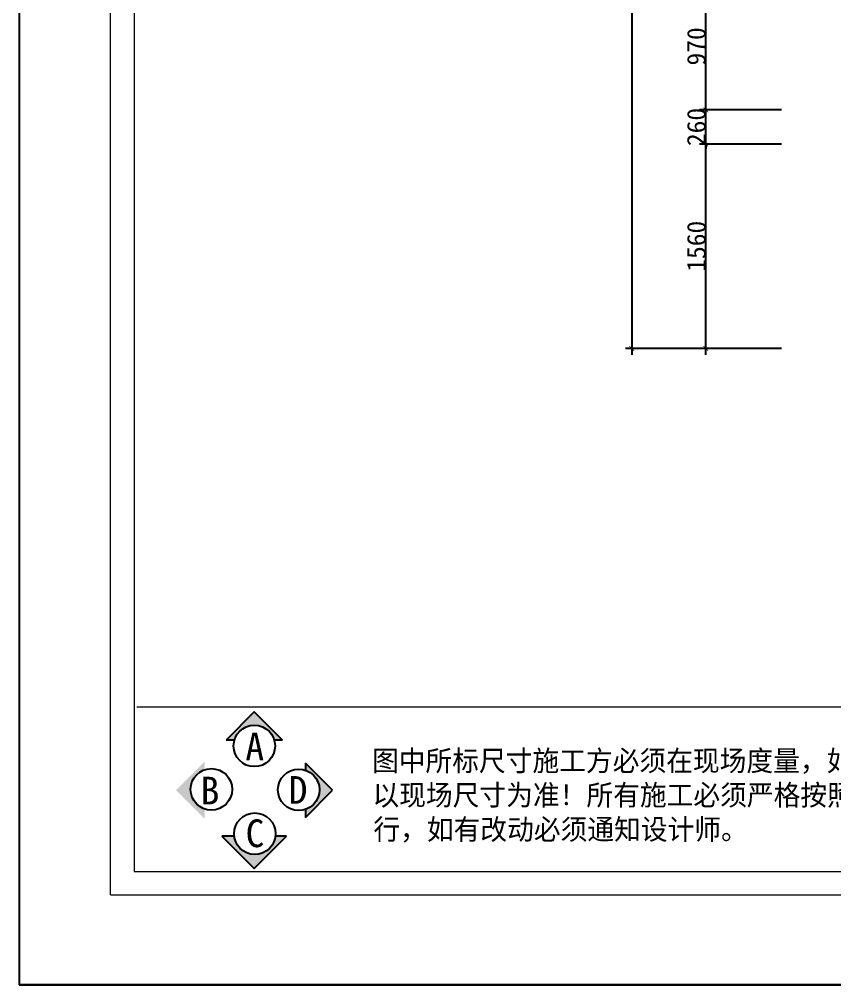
# Model space of a CAD drawing. Header units: inches. Extents: x 1174834 to 1369688, y -175882 to -108740.
# Drawn here: x 1306034 to 1312260, y -175882 to -168516 of the extents above; entities that cross this region are included whole.
import ezdxf

# ---------------------------------------------------------------- set-up
doc = ezdxf.new("R2010")
doc.units = ezdxf.units.IN
doc.header["$LTSCALE"] = 500
doc.header["$MEASUREMENT"] = 0
for name, color, linetype in [('SH-尺寸标注', 32, 'Continuous'), ('WALL', 255, 'Continuous'), ('填充', 251, 'Continuous'), ('家具', 2, 'Continuous')]:
    doc.layers.add(name, color=color, linetype=linetype)
doc.layers.add('填充线', color=143, linetype='Continuous', lineweight=9)
doc.dimstyles.new('D_20_2.35', dxfattribs={"dimtxt": 142.857143, "dimasz": 35.714286, "dimexe": 47.619048, "dimexo": 0, "dimgap": 0, "dimtad": 1, "dimdec": 0, "dimzin": 1, "dimdsep": 46, "dimtxsty": 'Standard', "dimblk": 'ARCHTICK', "dimcen": 0.09, "dimdle": 47.619048, "dimclrd": 252, "dimclre": 252, "dimclrt": 134, "dimadec": 0, "dimazin": 0, "dimtfac": 1, "dimtdec": 4, "dimtix": 1, "dimtmove": 2, "dimatfit": 3, "dimfxl": 1, "dimtolj": 1, "dimtzin": 0, "dimarcsym": 0})

# ---------------------------------------------------------------- blocks, each defined once
blk = doc.blocks.new('_ArchTick')
at = {"color": 0, "linetype": 'ByBlock', "const_width": 0.15}
blk.add_lwpolyline([(-0.5, -0.5), (0.5, 0.5)], dxfattribs=at)
blk = doc.blocks.new('*D78')
at = {"layer": 'Defpoints', "color": 0, "linetype": 'Continuous', "lineweight": -3, "transparency": 16777216}
for p in [(1311276, -169467.4), (1311853.4, -169467.4), (1311853.4, -171027.4)]:
    blk.add_point(p, dxfattribs=at)
at = {"layer": 'SH-尺寸标注', "color": 252, "linetype": 'Continuous', "lineweight": -2, "transparency": 16777216}
for p, q in [((1311853.4, -169467.4), (1311228.3, -169467.4)), ((1311276, -171075), (1311276, -169419.8)), ((1311853.4, -171027.4), (1311228.3, -171027.4))]:
    blk.add_line(p, q, dxfattribs=at)
at = {"layer": 'SH-尺寸标注', "color": 252, "linetype": 'Continuous', "lineweight": -2, "transparency": 16777216, "xscale": 35.71428581050463, "yscale": 35.71428581050463, "zscale": 35.71428581050463}
for p, rotation in [((1311276, -169467.4), 90), ((1311276, -171027.4), 270)]:
    blk.add_blockref('_ArchTick', p, dxfattribs=dict(at, rotation=rotation))
at = {"layer": 'SH-尺寸标注', "color": 134, "linetype": 'Continuous', "transparency": 16777216, "insert": (1311204.5, -170247.4), "char_height": 142.86, "attachment_point": 5, "rotation": 90}
blk.add_mtext('\\A1;1560', dxfattribs=at)
blk = doc.blocks.new('*D79')
at = {"layer": 'Defpoints', "color": 0, "linetype": 'Continuous', "lineweight": -3, "transparency": 16777216}
for p in [(1311276, -169207.4), (1311853.4, -169207.4), (1311853.4, -169467.4)]:
    blk.add_point(p, dxfattribs=at)
at = {"layer": 'SH-尺寸标注', "color": 252, "linetype": 'Continuous', "lineweight": -2, "transparency": 16777216}
for p, q in [((1311276, -169207.4), (1311276, -169171.7)), ((1311853.4, -169207.4), (1311228.3, -169207.4)), ((1311276, -169467.4), (1311276, -169207.4)), ((1311853.4, -169467.4), (1311228.3, -169467.4)), ((1311276, -169467.4), (1311276, -169503.1))]:
    blk.add_line(p, q, dxfattribs=at)
at = {"layer": 'SH-尺寸标注', "color": 252, "linetype": 'Continuous', "lineweight": -2, "transparency": 16777216, "xscale": 35.71428581050463, "yscale": 35.71428581050463, "zscale": 35.71428581050463}
for p, rotation in [((1311276, -169207.4), 270), ((1311276, -169467.4), 90)]:
    blk.add_blockref('_ArchTick', p, dxfattribs=dict(at, rotation=rotation))
at = {"layer": 'SH-尺寸标注', "color": 134, "linetype": 'Continuous', "transparency": 16777216, "insert": (1311204.5, -169337.4), "char_height": 142.86, "attachment_point": 5, "rotation": 90}
blk.add_mtext('\\A1;260', dxfattribs=at)
blk = doc.blocks.new('*D80')
at = {"layer": 'Defpoints', "color": 0, "linetype": 'Continuous', "lineweight": -3, "transparency": 16777216}
for p in [(1311276, -168237.4), (1311853.4, -168237.4), (1311853.4, -169207.4)]:
    blk.add_point(p, dxfattribs=at)
at = {"layer": 'SH-尺寸标注', "color": 252, "linetype": 'Continuous', "lineweight": -2, "transparency": 16777216}
for p, q in [((1311853.4, -168237.4), (1311228.3, -168237.4)), ((1311276, -169255), (1311276, -168189.8)), ((1311853.4, -169207.4), (1311228.3, -169207.4))]:
    blk.add_line(p, q, dxfattribs=at)
at = {"layer": 'SH-尺寸标注', "color": 252, "linetype": 'Continuous', "lineweight": -2, "transparency": 16777216, "xscale": 35.71428581050463, "yscale": 35.71428581050463, "zscale": 35.71428581050463}
for p, rotation in [((1311276, -168237.4), 90), ((1311276, -169207.4), 270)]:
    blk.add_blockref('_ArchTick', p, dxfattribs=dict(at, rotation=rotation))
at = {"layer": 'SH-尺寸标注', "color": 134, "linetype": 'Continuous', "transparency": 16777216, "insert": (1311204.5, -168722.4), "char_height": 142.86, "attachment_point": 5, "rotation": 90}
blk.add_mtext('\\A1;970', dxfattribs=at)
blk = doc.blocks.new('*D87')
at = {"layer": 'Defpoints', "color": 0, "linetype": 'Continuous', "lineweight": -3, "transparency": 16777216}
for p in [(1311853.4, -161627.4), (1310710, -171027.4), (1311853.4, -171027.4)]:
    blk.add_point(p, dxfattribs=at)
at = {"layer": 'SH-尺寸标注', "color": 252, "linetype": 'Continuous', "lineweight": -2, "transparency": 16777216}
for p, q in [((1310710, -161579.8), (1310710, -171075)), ((1311853.4, -161627.4), (1310662.4, -161627.4)), ((1311853.4, -171027.4), (1310662.4, -171027.4))]:
    blk.add_line(p, q, dxfattribs=at)
at = {"layer": 'SH-尺寸标注', "color": 252, "linetype": 'Continuous', "lineweight": -2, "transparency": 16777216, "xscale": 35.71428581050463, "yscale": 35.71428581050463, "zscale": 35.71428581050463}
for p, rotation in [((1310710, -161627.4), 90), ((1310710, -171027.4), 270)]:
    blk.add_blockref('_ArchTick', p, dxfattribs=dict(at, rotation=rotation))
at = {"layer": 'SH-尺寸标注', "color": 134, "linetype": 'Continuous', "transparency": 16777216, "insert": (1310638.6, -166327.4), "char_height": 142.86, "attachment_point": 5, "rotation": 90}
blk.add_mtext('\\A1;9400', dxfattribs=at)
blk = doc.blocks.new('grhfgxghd')
at = {"layer": '填充'}
h = blk.add_hatch(color=256, dxfattribs=at)
edge = h.paths.add_edge_path()
edge.add_line((4603.04, -586.82), (4601.8, -586.82))
edge.add_line((4601.8, -586.82), (4606.01, -582.6))
edge.add_line((4606.01, -582.6), (4610.23, -586.82))
edge.add_line((4610.23, -586.82), (4609, -586.82))
edge.add_ellipse((4606.02, -587.69), major_axis=(3.1, 0), ratio=1, start_angle=16.2569, end_angle=163.6607)
edge = h.paths.add_edge_path()
edge.add_line((4617.71, -594.3), (4613.66, -598.36))
edge.add_line((4613.66, -598.36), (4613.66, -597.18))
edge.add_ellipse((4612.65, -594.25), major_axis=(3.1, 0), ratio=1, start_angle=-71.1175, end_angle=-0.0533)
edge.add_ellipse((4612.65, -594.25), major_axis=(-3.1, 0), ratio=1, start_angle=180.0264, end_angle=251.0906)
edge.add_line((4613.66, -591.31), (4613.66, -590.25))
edge.add_line((4613.66, -590.25), (4617.71, -594.3))
edge = h.paths.add_edge_path()
edge.add_ellipse((4599.6, -594.18), major_axis=(3.1, 0), ratio=1, start_angle=179.9724, end_angle=251.2533)
edge.add_line((4598.6, -597.12), (4598.6, -598.6))
edge.add_line((4598.6, -598.6), (4594.31, -594.3))
edge.add_line((4594.31, -594.3), (4598.6, -590.01))
edge.add_line((4598.6, -590.01), (4598.6, -591.24))
edge.add_ellipse((4599.6, -594.18), major_axis=(3.1, 0), ratio=1, start_angle=108.6746, end_angle=179.9555)
edge = h.paths.add_edge_path()
edge.add_line((4601.18, -601.17), (4603.01, -601.17))
edge.add_ellipse((4606.09, -600.8), major_axis=(3.1, 0), ratio=1, start_angle=186.7941, end_angle=353.0374)
edge.add_line((4609.17, -601.17), (4610.84, -601.17))
edge.add_line((4610.84, -601.17), (4606.01, -606))
edge.add_line((4606.01, -606), (4601.18, -601.17))
for p, q in [((4606.01, -582.6), (4601.8, -586.82)), ((4610.23, -586.82), (4606.01, -582.6)), ((4603.04, -586.82), (4601.8, -586.82)), ((4610.23, -586.82), (4609, -586.82)), ((4617.71, -594.3), (4613.66, -590.25)), ((4613.66, -590.25), (4613.66, -591.31)), ((4613.66, -598.36), (4617.71, -594.3)), ((4613.66, -597.18), (4613.66, -598.36)), ((4601.18, -601.17), (4606.01, -606)), ((4603.01, -601.17), (4601.18, -601.17)), ((4606.01, -606), (4610.84, -601.17)), ((4610.84, -601.17), (4609.17, -601.17))]:
    blk.add_line(p, q, dxfattribs=at)
for centre in [(4606.02, -587.69), (4599.6, -594.18), (4612.65, -594.25), (4606.09, -600.8)]:
    blk.add_ellipse(centre, major_axis=(-3.1, 0), ratio=1, start_param=3.141678, end_param=9.424863, dxfattribs=at)
at = {"layer": 'WALL', "color": 4}
for s, p in [('A', (4604.67, -589.87)), ('B', (4597.98, -596.43)), ('D', (4611.14, -596.34)), ('C', (4604.71, -602.81))]:
    blk.add_text(s, height=4.14, dxfattribs=at).set_placement(p)
blk = doc.blocks.new('JNNJ')
at = {"layer": 'WALL', "color": 8, "ltscale": 0.5}
for p, q in [((283797.2, -80913.8), (283797.2, -98159.6)), ((283797.2, -98159.6), (308185.2, -98159.6)), ((308185.2, -98159.6), (283797.2, -98159.6))]:
    blk.add_line(p, q, dxfattribs=at)
at = {"layer": '填充线'}
for p, q in [((284431.2, -97536.7), (284431.2, -81587.5)), ((284594.3, -81750.7), (284594.3, -97373.6)), ((307292.6, -96235.5), (284611.9, -96235.5)), ((284594.3, -97373.6), (307292.6, -97373.6)), ((284431.2, -97536.7), (307455.8, -97536.7))]:
    blk.add_line(p, q, dxfattribs=at)
blk = doc.blocks.new('HHYT')
blk.add_blockref('JNNJ', (99286.6, -17245.8))
at = {"layer": '填充', "xscale": 46.45337964286096, "yscale": 46.45337964286096, "zscale": 46.45337964286096}
blk.add_blockref('grhfgxghd', (170750, -86448.7), dxfattribs=at)
at = {"layer": '家具', "color": 8, "width": 1}
for s, p in [('图中所标尺寸施工方必须在现场度量，如有误差', (385531.9, -113923.3)), ('行，如有改动必须通知设计师。', (385541.4, -114399.3))]:
    blk.add_text(s, height=142.79, dxfattribs=at).set_placement(p)
at = {"layer": '家具', "color": 8}
blk.add_text('以现场尺寸为准！所有施工必须严格按照图纸进', height=142.79, dxfattribs=at).set_placement((385535.1, -114161.3))

msp = doc.modelspace()

# ---------------------------------------------------------------- block references
at = {"xscale": 1.1, "yscale": 1.1, "zscale": 1.1}
msp.add_blockref('HHYT', (884642.1, -48936), dxfattribs=at)

# ---------------------------------------------------------------- dimensions: what is measured, and where the dimension line sits
at = {"layer": 'SH-尺寸标注', "color": 252, "linetype": 'Continuous'}
dim = msp.add_aligned_dim(p1=(1311853.4, -161627.4), p2=(1311853.4, -171027.4), distance=-1143.4, dimstyle='D_20_2.35', dxfattribs=at)
dim.commit()
dim.dimension.update_dxf_attribs({"geometry": '*D87', "text_midpoint": (1310638.6, -166327.4)})
for base, p1, p2, picture, middle in [((1311276, -168237.4), (1311853.4, -169207.4), (1311853.4, -168237.4), '*D80', (1311204.5, -168722.4)), ((1311276, -169207.4), (1311853.4, -169467.4), (1311853.4, -169207.4), '*D79', (1311204.5, -169337.4)), ((1311276, -169467.4), (1311853.4, -171027.4), (1311853.4, -169467.4), '*D78', (1311204.5, -170247.4))]:
    dim = msp.add_linear_dim(base=base, p1=p1, p2=p2, angle=270, dimstyle='D_20_2.35', dxfattribs=at)
    dim.commit()
    dim.dimension.update_dxf_attribs({"geometry": picture, "text_midpoint": middle})

doc.saveas('drawing.dxf')
